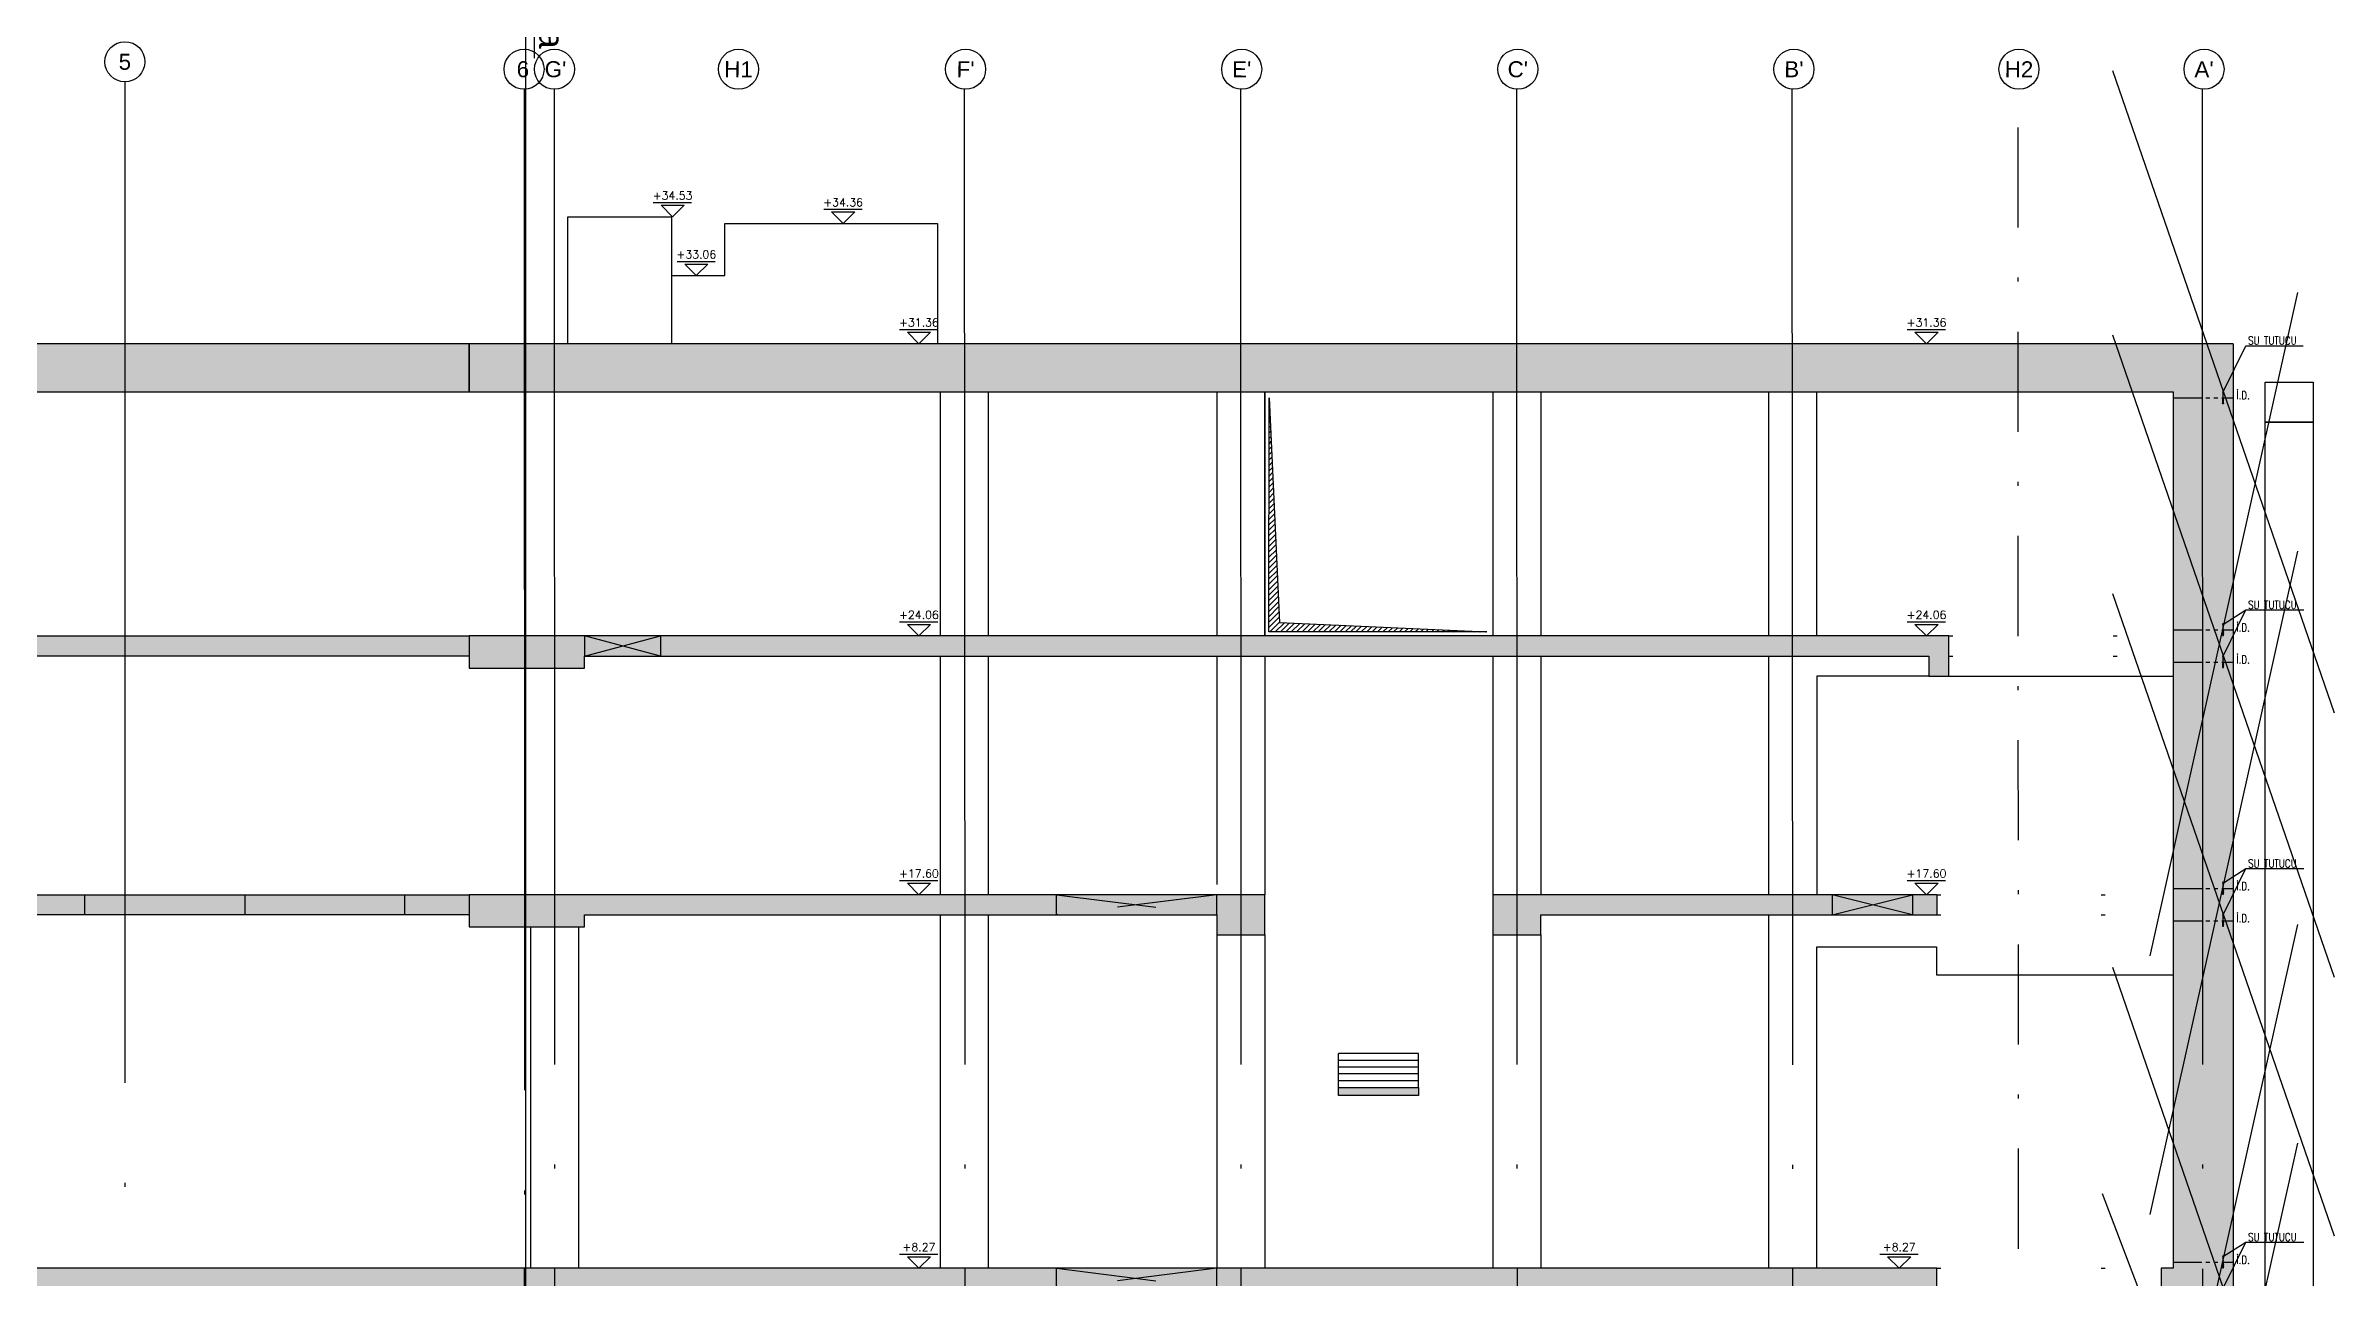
# Model space of a CAD drawing. Header units: millimetres. Extents: x 400382 to 401422, y 4543975 to 4544126.
# Drawn here: x 400634.9 to 400692.1, y 4544024 to 4544054.8 of the extents above; entities that cross this region are included whole.
import ezdxf
from ezdxf.enums import TextEntityAlignment as Align

# ---------------------------------------------------------------- set-up
doc = ezdxf.new("R2010")
doc.units = ezdxf.units.MM
for name, pattern in [('ACAD_ISO05W100', [33, 24, -3, 0, -3, 0, -3]), ('AKS', [3, 2.5, -0.25, 0, -0.25]), ('CIZGI', [0.4, 0.25, -0.15]), ('CONTINU', [0]), ('DASHDOT2', [0.5, 0.25, -0.125, 0, -0.125]), ('Dot', [4, 0, -4])]:
    doc.linetypes.add(name, pattern=pattern)
for name, color, linetype in [('aks prota', 2, 'AKS'), ('boşluk prota', 2, 'Continuous'), ('boşluk taraması prota', 252, 'Continuous'), ('caks prota', 4, 'Continuous'), ('görünüş prota', 4, 'Continuous'), ('iderzi_PROTA', 3, 'Continuous'), ('inşaat derzi prota', 11, 'Continuous'), ('kesik prota', 2, 'CIZGI'), ('kesit prota', 1, 'Continuous'), ('kesit tarama prota', 252, 'Continuous'), ('kot prota', 4, 'Continuous'), ('not yazısı prota', 6, 'Continuous'), ('not çizgisi prota', 4, 'Continuous'), ('PRT-AL-TUNEL_EKSENI', 14, 'DASHDOT2'), ('PRT-CST-rc_level', 6, 'Continuous'), ('PRT-CST-rc_levermark', 4, 'Continuous'), ('st_s_su tutucu', 2, 'Continuous'), ('st_s_ölçü', 4, 'Continuous'), ('taks prota', 7, 'Continuous'), ('tplan prota', 7, 'Continuous')]:
    doc.layers.add(name, color=color, linetype=linetype)
doc.layers.add('PRT-KD-kazik', color=172, linetype='Continuous', lineweight=25)
doc.styles.add('Arial', font='Arial.ttf')
doc.styles.add('OLCU', font='romanstw.shx')
doc.styles.add('TAKS', font='Arial Unicode.ttf')
doc.styles.add('TSIMPLEX', font='romanstw.shx')
doc.dimstyles.new('1-50', dxfattribs={"dimtxt": 10, "dimasz": 4, "dimexe": 4, "dimexo": 8, "dimgap": 4, "dimtad": 1, "dimdec": 1, "dimrnd": 0.05, "dimzin": 9, "dimdsep": 46, "dimtxsty": 'OLCU', "dimblk1": 'OBLIQUE', "dimblk2": 'OBLIQUE', "dimsah": 1, "dimcen": 2, "dimdle": 4, "dimclrd": 4, "dimclre": 4, "dimclrt": 3, "dimadec": 1, "dimazin": 0, "dimtfac": 1, "dimtdec": 1, "dimtix": 1, "dimtmove": 2, "dimatfit": 3, "dimldrblk": 'OBLIQUE', "dimfxl": 1, "dimtvp": 1, "dimtolj": 1, "dimtzin": 1, "dimarcsym": 0})

# ---------------------------------------------------------------- blocks, each defined once
blk = doc.blocks.new('KOTK5')
at = {"layer": 'PRT-CST-rc_levermark'}
blk.add_line((217, 160), (-213, 160), dxfattribs=at)
blk.add_lwpolyline([(130, 130), (-130, 130), (0, 0)], close=True, dxfattribs=at)
at = {"layer": 'PRT-CST-rc_level', "style": 'OLCU'}
blk.add_attdef('000.00', text='', height=90, dxfattribs=at).set_placement((0, 193), align=Align.CENTER)
blk = doc.blocks.new('_Oblique')
at = {"layer": 'st_s_ölçü', "lineweight": -2}
blk.add_line((-0.5, -0.5), (0.5, 0.5), dxfattribs=at)
blk = doc.blocks.new('D')
at = {"layer": 'st_s_su tutucu', "linetype": 'CONTINU', "ltscale": 0.2}
for p, q in [((-39988, 52508), (-39993, 52508)), ((-39993, 52508), (-39993, 52507)), ((-39993, 52507), (-39991, 52506)), ((-39991, 52506), (-39991, 52499)), ((-39990, 52506), (-39988, 52507)), ((-39990, 52499), (-39990, 52506)), ((-39988, 52507), (-39988, 52508)), ((-39993, 52449), (-39991, 52450)), ((-39993, 52448), (-39993, 52449)), ((-39988, 52448), (-39993, 52448)), ((-39991, 52499), (-39992, 52499)), ((-39992, 52499), (-39992, 52498)), ((-39992, 52498), (-39991, 52498)), ((-39991, 52489), (-39992, 52489)), ((-39992, 52489), (-39992, 52488)), ((-39992, 52488), (-39991, 52488)), ((-39991, 52479), (-39992, 52479)), ((-39992, 52479), (-39992, 52478)), ((-39992, 52478), (-39991, 52478)), ((-39992, 52468), (-39992, 52469)), ((-39992, 52469), (-39991, 52469)), ((-39991, 52468), (-39992, 52468)), ((-39992, 52458), (-39992, 52459)), ((-39992, 52459), (-39991, 52459)), ((-39991, 52458), (-39992, 52458)), ((-39991, 52498), (-39991, 52489)), ((-39991, 52488), (-39991, 52479)), ((-39991, 52469), (-39991, 52478)), ((-39991, 52459), (-39991, 52468)), ((-39991, 52450), (-39991, 52458)), ((-39989, 52499), (-39990, 52499)), ((-39990, 52489), (-39990, 52498)), ((-39990, 52498), (-39989, 52498)), ((-39989, 52489), (-39990, 52489)), ((-39990, 52479), (-39990, 52488)), ((-39990, 52488), (-39989, 52488)), ((-39989, 52479), (-39990, 52479)), ((-39990, 52478), (-39989, 52478)), ((-39990, 52478), (-39990, 52469)), ((-39990, 52469), (-39989, 52469)), ((-39989, 52468), (-39990, 52468)), ((-39990, 52468), (-39990, 52459)), ((-39990, 52459), (-39989, 52459)), ((-39989, 52458), (-39990, 52458)), ((-39990, 52458), (-39990, 52450)), ((-39990, 52450), (-39988, 52449)), ((-39989, 52498), (-39989, 52499)), ((-39989, 52488), (-39989, 52489)), ((-39989, 52478), (-39989, 52479)), ((-39989, 52469), (-39989, 52468)), ((-39989, 52459), (-39989, 52458)), ((-39988, 52449), (-39988, 52448))]:
    blk.add_line(p, q, dxfattribs=at)

msp = doc.modelspace()

# ---------------------------------------------------------------- hatches: boundary and pattern name
at = {"layer": 'boşluk taraması prota', "ltscale": 2}
h = msp.add_hatch(dxfattribs=at)
h.set_pattern_fill('ANSI31', color=256, scale=0.03, style=0)
h.set_pattern_definition([(45, (399963.19799, 4543628.82477), (-0.067351921, 0.067351921), [])])
h.paths.add_polyline_path([(400665.436, 4544045.96), (400665.688, 4544040.35), (400670.872, 4544040.113), (400665.422, 4544040.113)])
at = {"layer": 'kesit tarama prota'}
h = msp.add_hatch(color=256, dxfattribs=at)
h.dxf.hatch_style = 1
h.paths.add_polyline_path([(400645.437, 4544047.313), (400609.359, 4544047.313), (400609.359, 4544031.023), (400608.959, 4544031.023), (400608.959, 4544030.623), (400610.559, 4544030.623), (400610.559, 4544033.053), (400610.787, 4544033.053), (400610.787, 4544033.553), (400610.559, 4544033.553), (400610.559, 4544039.513), (400645.437, 4544039.513), (400645.437, 4544040.013), (400610.559, 4544040.013), (400610.559, 4544046.113), (400645.437, 4544046.113)])
h = msp.add_hatch(color=256, dxfattribs=at)
h.dxf.hatch_style = 1
h.paths.add_polyline_path([(400689.522, 4544047.313), (400645.437, 4544047.313), (400645.437, 4544046.113), (400688.022, 4544046.113), (400688.022, 4544024.223), (400687.722, 4544024.223), (400687.722, 4544018.763), (400670.072, 4544018.763), (400670.072, 4544018.163), (400678.521, 4544018.163), (400678.522, 4544017.563), (400679.122, 4544017.563), (400679.122, 4544018.163), (400681.522, 4544018.163), (400681.522, 4544016.863), (400682.122, 4544016.863), (400682.122, 4544018.163), (400687.722, 4544018.163), (400687.722, 4544010.713), (400685.831, 4544010.713), (400684.842, 4544010.163), (400683.501, 4544010.163), (400682.512, 4544010.713), (400681.872, 4544010.713), (400681.872, 4544012.343), (400682.622, 4544012.343), (400682.622, 4544012.643), (400680.922, 4544012.643), (400680.922, 4544012.343), (400681.622, 4544012.343), (400681.622, 4544010.713), (400670.597, 4544010.713), (400670.597, 4544008.713), (400681.994, 4544008.713), (400682.983, 4544008.163), (400685.36, 4544008.163), (400686.349, 4544008.163), (400689.522, 4544008.163)])
h = msp.add_hatch(color=256, dxfattribs=at)
h.dxf.hatch_style = 1
h.paths.add_polyline_path([(400682.422, 4544040.013), (400645.437, 4544040.013), (400645.437, 4544039.213), (400648.323, 4544039.213), (400648.323, 4544039.513), (400681.922, 4544039.513), (400681.922, 4544039.013), (400682.422, 4544039.013)])
h = msp.add_hatch(dxfattribs=at)
h.set_pattern_fill('DOTS', color=2, scale=0.05, angle=36)
h.set_pattern_definition([(36, (401100.48613, 4543702.77292), (-0.014547592, 0.087543451), [0, -0.079375])])
h.paths.add_polyline_path([(400635.837, 4544033.553), (400627.837, 4544033.553), (400627.837, 4544033.053), (400635.837, 4544033.053)])
h.paths.add_polyline_path([(400643.836, 4544033.553), (400639.837, 4544033.553), (400639.837, 4544033.053), (400643.836, 4544033.053)])
h = msp.add_hatch(color=256, dxfattribs=at)
h.dxf.hatch_style = 1
h.paths.add_polyline_path([(400635.837, 4544033.553), (400639.837, 4544033.553), (400639.837, 4544033.053), (400635.837, 4544033.053)])
h = msp.add_hatch(color=256, dxfattribs=at)
h.dxf.hatch_style = 1
h.paths.add_polyline_path([(400643.836, 4544033.553), (400645.437, 4544033.553), (400645.437, 4544033.053), (400643.836, 4544033.053)])
h = msp.add_hatch(color=256, dxfattribs=at)
h.dxf.hatch_style = 1
h.paths.add_polyline_path([(400665.322, 4544033.553), (400645.437, 4544033.553), (400645.437, 4544032.753), (400648.323, 4544032.753), (400648.323, 4544033.053), (400664.122, 4544033.053), (400664.122, 4544032.553), (400665.322, 4544032.553)])
h = msp.add_hatch(color=256, dxfattribs=at)
h.dxf.hatch_style = 1
h.paths.add_polyline_path([(400682.122, 4544033.553), (400671.022, 4544033.553), (400671.022, 4544032.553), (400672.222, 4544032.553), (400672.222, 4544033.053), (400682.122, 4544033.053)])
h = msp.add_hatch(color=256, dxfattribs=at)
h.dxf.hatch_style = 1
h.paths.add_polyline_path([(400669.169, 4544028.735), (400667.169, 4544028.735), (400667.169, 4544028.535), (400669.169, 4544028.535)], flags=17)
h = msp.add_hatch(color=256, dxfattribs=at)
h.dxf.hatch_style = 1
h.paths.add_polyline_path([(400646.822, 4544024.223), (400610.559, 4544024.223), (400610.559, 4544024.923), (400608.959, 4544024.923), (400608.959, 4544024.523), (400609.359, 4544024.523), (400609.359, 4544022.523), (400646.822, 4544022.523)])
h = msp.add_hatch(color=256, dxfattribs=at)
h.dxf.hatch_style = 1
h.paths.add_polyline_path([(400682.122, 4544024.223), (400646.822, 4544024.223), (400646.822, 4544008.163), (400652.836, 4544008.163), (400653.832, 4544008.713), (400665.797, 4544008.713), (400665.797, 4544010.713), (400654.722, 4544010.713), (400654.722, 4544012.343), (400655.423, 4544012.343), (400655.423, 4544012.643), (400653.722, 4544012.643), (400653.722, 4544012.343), (400654.472, 4544012.343), (400654.472, 4544010.713), (400653.832, 4544010.713), (400652.836, 4544010.16), (400651.507, 4544010.16), (400650.512, 4544010.713), (400648.622, 4544010.713), (400648.622, 4544018.163), (400666.272, 4544018.163), (400666.272, 4544018.763), (400648.622, 4544018.763), (400648.622, 4544023.223), (400658.422, 4544023.223), (400658.422, 4544023.723), (400682.122, 4544023.723)])

# ---------------------------------------------------------------- linework, layer by layer
at = {"layer": 'aks prota', "ltscale": 10}
for p, q in [((400636.837, 4544053.853), (400636.837, 4543999.212)), ((400646.812, 4544053.667), (400646.837, 4543999.212)), ((400647.597, 4543999.212), (400647.572, 4544053.667)), ((400657.847, 4543999.212), (400657.822, 4544053.667)), ((400664.747, 4543999.212), (400664.722, 4544053.667)), ((400671.647, 4543999.212), (400671.622, 4544053.667)), ((400678.531, 4543999.207), (400678.506, 4544053.662)), ((400688.781, 4543999.212), (400688.756, 4544053.667))]:
    msp.add_line(p, q, dxfattribs=at)
at = {"layer": 'boşluk prota', "ltscale": 0.05}
msp.add_lwpolyline([(400665.436, 4544045.96), (400665.688, 4544040.35), (400670.872, 4544040.113), (400665.422, 4544040.113)], close=True, dxfattribs=at)
at = {"layer": 'caks prota', "ltscale": 0.05}
for centre in [(400636.837, 4544054.353), (400646.812, 4544054.167), (400647.572, 4544054.167), (400652.172, 4544054.166), (400657.847, 4544054.166), (400664.747, 4544054.166), (400671.647, 4544054.166), (400678.547, 4544054.166), (400684.172, 4544054.166), (400688.797, 4544054.166)]:
    msp.add_circle(centre, 0.5, dxfattribs=at)
at = {"layer": 'görünüş prota'}
for p, q in [((400647.907, 4544047.313), (400647.907, 4544050.483)), ((400650.507, 4544047.313), (400650.507, 4544050.483)), ((400657.142, 4544050.313), (400657.142, 4544047.313)), ((400657.222, 4544040.013), (400657.222, 4544046.113)), ((400658.422, 4544040.013), (400658.422, 4544046.113)), ((400664.122, 4544046.113), (400664.122, 4544040.013)), ((400665.322, 4544046.113), (400665.322, 4544040.013)), ((400671.022, 4544046.113), (400671.022, 4544040.013)), ((400672.222, 4544046.113), (400672.222, 4544040.013)), ((400677.922, 4544040.013), (400677.922, 4544046.113)), ((400679.122, 4544040.013), (400679.122, 4544046.113)), ((400657.222, 4544033.553), (400657.222, 4544039.513)), ((400658.422, 4544033.553), (400658.422, 4544039.513)), ((400664.122, 4544039.513), (400664.122, 4544033.803)), ((400665.322, 4544039.513), (400665.322, 4544033.553)), ((400671.022, 4544039.513), (400671.022, 4544033.553)), ((400672.222, 4544039.513), (400672.222, 4544033.553)), ((400677.922, 4544033.553), (400677.922, 4544039.513)), ((400646.972, 4544032.753), (400646.972, 4544024.223)), ((400648.172, 4544032.753), (400648.172, 4544024.223)), ((400657.222, 4544024.223), (400657.222, 4544033.053)), ((400658.422, 4544024.223), (400658.422, 4544033.053)), ((400677.922, 4544024.223), (400677.922, 4544033.053)), ((400664.122, 4544032.553), (400664.122, 4544024.223)), ((400665.322, 4544032.553), (400665.322, 4544024.223)), ((400671.022, 4544032.553), (400671.022, 4544024.223)), ((400672.222, 4544032.553), (400672.222, 4544024.223)), ((400682.107, 4544032.253), (400682.107, 4544031.553))]:
    msp.add_line(p, q, dxfattribs=at)
at = {"layer": 'görünüş prota', "color": 4}
for p, q in [((400669.169, 4544029.585), (400667.169, 4544029.585)), ((400669.169, 4544029.415), (400667.169, 4544029.415)), ((400669.169, 4544029.245), (400667.169, 4544029.245)), ((400669.169, 4544029.075), (400667.169, 4544029.075)), ((400669.169, 4544028.905), (400667.169, 4544028.905))]:
    msp.add_line(p, q, dxfattribs=at)
at = {"layer": 'görünüş prota'}
for points in [[(400647.907, 4544050.483), (400650.507, 4544050.483)], [(400650.524, 4544049.013), (400651.826, 4544049.013), (400651.826, 4544050.313), (400657.142, 4544050.313)], [(400681.922, 4544039.013), (400679.122, 4544039.013), (400679.122, 4544033.553)], [(400682.422, 4544039.013), (400688.022, 4544039.013)], [(400627.837, 4544033.553), (400635.837, 4544033.553)], [(400639.837, 4544033.553), (400643.836, 4544033.553)], [(400635.837, 4544033.053), (400627.837, 4544033.053)], [(400643.836, 4544033.053), (400639.837, 4544033.053)], [(400679.122, 4544024.223), (400679.122, 4544032.253), (400682.107, 4544032.253)], [(400682.107, 4544031.553), (400688.022, 4544031.553)]]:
    msp.add_lwpolyline(points, dxfattribs=at)
msp.add_lwpolyline([(400665.322, 4544046.113), (400671.022, 4544046.113), (400671.022, 4544040.013), (400665.322, 4544040.013)], close=True, dxfattribs=at)
at = {"layer": 'görünüş prota', "color": 4, "linetype": 'Dot'}
for points in [[(400682.422, 4544040.013), (400688.022, 4544040.013)], [(400682.422, 4544039.513), (400688.022, 4544039.513)], [(400682.122, 4544033.553), (400688.022, 4544033.553)], [(400682.122, 4544033.053), (400688.022, 4544033.053)], [(400682.122, 4544024.223), (400687.722, 4544024.223)]]:
    msp.add_lwpolyline(points, dxfattribs=at)
at = {"layer": 'görünüş prota', "color": 4}
for points in [[(400667.169, 4544028.735), (400667.169, 4544029.585)], [(400669.169, 4544028.735), (400669.169, 4544029.585)]]:
    msp.add_lwpolyline(points, dxfattribs=at)
at = {"layer": 'iderzi_PROTA', "linetype": 'ACAD_ISO05W100', "ltscale": 2}
msp.add_line((400646.858, 4544008.213), (400646.858, 4544060.124), dxfattribs=at)
at = {"layer": 'inşaat derzi prota', "linetype": 'ACAD_ISO05W100', "ltscale": 0.03}
for points in [[(400688.022, 4544045.962), (400689.522, 4544045.962)], [(400688.022, 4544040.163), (400689.522, 4544040.163)], [(400688.022, 4544039.363), (400689.522, 4544039.363)], [(400688.022, 4544033.703), (400689.522, 4544033.703)], [(400688.022, 4544032.903), (400689.522, 4544032.903)], [(400688.022, 4544024.373), (400689.522, 4544024.373)]]:
    msp.add_lwpolyline(points, dxfattribs=at)
at = {"layer": 'kesik prota', "ltscale": 10}
for points in [[(400648.323, 4544040.013), (400648.323, 4544039.513), (400650.224, 4544040.013), (400650.224, 4544039.513), (400648.323, 4544040.013)], [(400664.122, 4544033.553), (400660.122, 4544033.053), (400660.122, 4544033.553), (400664.122, 4544033.053), (400664.122, 4544033.553)], [(400679.506, 4544033.553), (400679.506, 4544033.053), (400681.507, 4544033.553), (400681.507, 4544033.053), (400679.506, 4544033.553)], [(400664.122, 4544024.223), (400660.122, 4544023.723), (400660.122, 4544024.223), (400664.122, 4544023.723), (400664.122, 4544024.223)]]:
    msp.add_lwpolyline(points, dxfattribs=at)
at = {"layer": 'kesit prota', "color": 1}
for p, q in [((400689.522, 4544047.313), (400689.522, 4544008.163)), ((400682.122, 4544033.553), (400682.122, 4544033.053))]:
    msp.add_line(p, q, dxfattribs=at)
for points in [[(400610.559, 4544046.113), (400645.437, 4544046.113), (400645.437, 4544047.313), (400609.359, 4544047.313), (400609.359, 4544031.023)], [(400645.437, 4544047.313), (400645.437, 4544046.113)], [(400689.522, 4544047.313), (400645.437, 4544047.313)], [(400645.437, 4544046.113), (400688.022, 4544046.113), (400688.022, 4544024.223), (400687.722, 4544024.223), (400687.722, 4544018.763), (400670.072, 4544018.763), (400670.072, 4544018.163), (400678.511, 4544018.163)], [(400610.559, 4544040.013), (400645.437, 4544040.013), (400645.437, 4544039.513), (400610.559, 4544039.513)], [(400645.437, 4544040.013), (400645.437, 4544039.213), (400648.323, 4544039.213), (400648.323, 4544039.513), (400681.922, 4544039.513), (400681.922, 4544039.013), (400682.422, 4544039.013), (400682.422, 4544040.013), (400645.437, 4544040.013)], [(400635.837, 4544033.553), (400639.837, 4544033.553), (400639.837, 4544033.053), (400635.837, 4544033.053), (400635.837, 4544033.553)], [(400643.836, 4544033.553), (400645.437, 4544033.553), (400645.437, 4544033.053), (400643.836, 4544033.053), (400643.836, 4544033.553)], [(400610.559, 4544024.223), (400610.559, 4544024.923), (400608.959, 4544024.923), (400608.959, 4544024.523), (400609.359, 4544024.523), (400609.359, 4544022.523), (400646.822, 4544022.523), (400646.822, 4544024.223), (400610.559, 4544024.223)], [(400654.472, 4544010.713), (400653.832, 4544010.713), (400652.836, 4544010.16), (400651.507, 4544010.16), (400650.512, 4544010.713), (400648.622, 4544010.713), (400648.622, 4544018.163), (400666.272, 4544018.163), (400666.272, 4544018.763), (400648.622, 4544018.763), (400648.622, 4544023.223), (400658.422, 4544023.223), (400658.422, 4544023.723), (400682.122, 4544023.723), (400682.122, 4544024.223), (400646.822, 4544024.223), (400646.822, 4544008.163), (400652.836, 4544008.163), (400653.832, 4544008.713)]]:
    msp.add_lwpolyline(points, dxfattribs=at)
for points in [[(400665.322, 4544032.553), (400665.322, 4544033.553), (400645.437, 4544033.553), (400645.437, 4544032.753), (400648.323, 4544032.753), (400648.323, 4544033.053), (400664.122, 4544033.053), (400664.122, 4544032.553)], [(400667.169, 4544028.735), (400669.169, 4544028.735), (400669.169, 4544028.535), (400667.169, 4544028.535)]]:
    msp.add_lwpolyline(points, close=True, dxfattribs=at)
at = {"layer": 'kesit prota'}
msp.add_lwpolyline([(400682.122, 4544033.553), (400671.022, 4544033.553), (400671.022, 4544032.553), (400672.222, 4544032.553), (400672.222, 4544033.053), (400682.122, 4544033.053)], dxfattribs=at)
at = {"layer": 'PRT-AL-TUNEL_EKSENI', "ltscale": 10}
msp.add_line((400684.172, 4543999.212), (400684.148, 4544053.667), dxfattribs=at)
at = {"layer": 'PRT-KD-kazik', "color": 3}
for points in [[(400690.322, 4544046.353), (400691.522, 4544046.353), (400691.522, 4544045.353), (400690.322, 4544045.353)], [(400690.322, 4544045.353), (400691.522, 4544045.353), (400691.522, 4544001.053), (400690.322, 4544001.053)]]:
    msp.add_lwpolyline(points, close=True, dxfattribs=at)

# ---------------------------------------------------------------- block references
at = {"layer": 'kot prota', "linetype": 'CONTINU', "ltscale": 0.1}
ref = msp.add_blockref('KOTK5', (400650.524, 4544050.483), dxfattribs=dict(at, xscale=-0.002222222222222221, yscale=0.002222222222222222, zscale=0.002222222222222222, rotation=359.9999999998683))
ref.add_attrib('000.00', '+34.53', dxfattribs={"layer": 'PRT-CST-rc_level', "height": 0.2, "style": 'OLCU'}).set_placement((400650.524, 4544050.912), align=Align.CENTER)
ref = msp.add_blockref('KOTK5', (400654.786, 4544050.313), dxfattribs=dict(at, xscale=-0.002222222222222221, yscale=0.002222222222222222, zscale=0.002222222222222222, rotation=359.9999999998683))
ref.add_attrib('000.00', '+34.36', dxfattribs={"layer": 'PRT-CST-rc_level', "height": 0.2, "style": 'OLCU'}).set_placement((400654.786, 4544050.742), align=Align.CENTER)
ref = msp.add_blockref('KOTK5', (400651.117, 4544049.013), dxfattribs=dict(at, xscale=-0.002222222222222221, yscale=0.002222222222222222, zscale=0.002222222222222222, rotation=359.9999999998683))
ref.add_attrib('000.00', '+33.06', dxfattribs={"layer": 'PRT-CST-rc_level', "height": 0.2, "style": 'OLCU'}).set_placement((400651.117, 4544049.442), align=Align.CENTER)
ref = msp.add_blockref('KOTK5', (400656.68, 4544047.313), dxfattribs=dict(at, xscale=-0.002222222222222221, yscale=0.002222222222222222, zscale=0.002222222222222222, rotation=359.9999999998683))
ref.add_attrib('000.00', '+31.36', dxfattribs={"layer": 'PRT-CST-rc_level', "height": 0.2, "style": 'OLCU'}).set_placement((400656.68, 4544047.742), align=Align.CENTER)
ref = msp.add_blockref('KOTK5', (400681.861, 4544047.313), dxfattribs=dict(at, xscale=-0.002222222222222221, yscale=0.002222222222222222, zscale=0.002222222222222222, rotation=359.9999999998683))
ref.add_attrib('000.00', '+31.36', dxfattribs={"layer": 'PRT-CST-rc_level', "height": 0.2, "style": 'OLCU'}).set_placement((400681.861, 4544047.742), align=Align.CENTER)
ref = msp.add_blockref('KOTK5', (400656.68, 4544040.013), dxfattribs=dict(at, xscale=-0.002222222222222221, yscale=0.002222222222222222, zscale=0.002222222222222222, rotation=359.9999999998683))
ref.add_attrib('000.00', '+24.06', dxfattribs={"layer": 'PRT-CST-rc_level', "height": 0.2, "style": 'OLCU'}).set_placement((400656.68, 4544040.442), align=Align.CENTER)
ref = msp.add_blockref('KOTK5', (400681.861, 4544040.013), dxfattribs=dict(at, xscale=-0.002222222222222221, yscale=0.002222222222222222, zscale=0.002222222222222222, rotation=359.9999999998683))
ref.add_attrib('000.00', '+24.06', dxfattribs={"layer": 'PRT-CST-rc_level', "height": 0.2, "style": 'OLCU'}).set_placement((400681.861, 4544040.442), align=Align.CENTER)
ref = msp.add_blockref('KOTK5', (400656.68, 4544033.553), dxfattribs=dict(at, xscale=-0.002222222222222221, yscale=0.002222222222222222, zscale=0.002222222222222222, rotation=359.9999999998683))
ref.add_attrib('000.00', '+17.60', dxfattribs={"layer": 'PRT-CST-rc_level', "height": 0.2, "style": 'OLCU'}).set_placement((400656.68, 4544033.982), align=Align.CENTER)
ref = msp.add_blockref('KOTK5', (400681.861, 4544033.553), dxfattribs=dict(at, xscale=-0.002222222222222221, yscale=0.002222222222222222, zscale=0.002222222222222222, rotation=359.9999999998683))
ref.add_attrib('000.00', '+17.60', dxfattribs={"layer": 'PRT-CST-rc_level', "height": 0.2, "style": 'OLCU'}).set_placement((400681.861, 4544033.982), align=Align.CENTER)
ref = msp.add_blockref('KOTK5', (400656.68, 4544024.223), dxfattribs=dict(at, xscale=-0.002222222222222221, yscale=0.002222222222222222, zscale=0.002222222222222222, rotation=359.9999999998683))
ref.add_attrib('000.00', '+8.27', dxfattribs={"layer": 'PRT-CST-rc_level', "height": 0.2, "style": 'OLCU'}).set_placement((400656.68, 4544024.652), align=Align.CENTER)
ref = msp.add_blockref('KOTK5', (400681.178, 4544024.223), dxfattribs=dict(at, xscale=-0.002222222222222221, yscale=0.002222222222222222, zscale=0.002222222222222222, rotation=359.9999999998683))
ref.add_attrib('000.00', '+8.27', dxfattribs={"layer": 'PRT-CST-rc_level', "height": 0.2, "style": 'OLCU'}).set_placement((400681.178, 4544024.652), align=Align.CENTER)
at = {"layer": 'st_s_ölçü', "xscale": -0.004999999999999998, "yscale": 0.004999999999999999, "zscale": 0.004999999999999998, "rotation": 180}
for p in [(400889.224, 4544308.353), (400889.224, 4544302.554), (400889.224, 4544301.754), (400889.224, 4544296.094), (400889.224, 4544295.294), (400889.224, 4544286.764)]:
    msp.add_blockref('D', p, dxfattribs=at)

# ---------------------------------------------------------------- texts
at = {"layer": 'not yazısı prota', "ltscale": 0.05, "style": 'TSIMPLEX', "width": 0.8}
for s, p in [('SU TUTUCU', (400689.898, 4544047.29)), ('İ.D.', (400689.605, 4544045.924)), ('SU TUTUCU', (400689.898, 4544040.69)), ('İ.D.', (400689.605, 4544040.124)), ('İ.D.', (400689.605, 4544039.324)), ('SU TUTUCU', (400689.898, 4544034.231)), ('İ.D.', (400689.605, 4544033.665)), ('İ.D.', (400689.605, 4544032.865)), ('SU TUTUCU', (400689.898, 4544024.901)), ('İ.D.', (400689.605, 4544024.335))]:
    msp.add_text(s, height=0.2, dxfattribs=at).set_placement(p)
at = {"layer": 'taks prota', "style": 'TAKS'}
for s, p in [('5', (400636.837, 4544054.353)), ('6', (400646.784, 4544054.167))]:
    msp.add_text(s, height=0.4, dxfattribs=at).set_placement(p, align=Align.MIDDLE_CENTER)
for s, p in [("G'", (400647.598, 4544054.167)), ('H1', (400652.172, 4544054.166)), ("F'", (400657.847, 4544054.166)), ("E'", (400664.747, 4544054.166)), ("C'", (400671.647, 4544054.166)), ("B'", (400678.547, 4544054.166)), ('H2', (400684.172, 4544054.166)), ("A'", (400688.797, 4544054.166))]:
    msp.add_text(s, height=0.4, rotation=359.5052, dxfattribs=at).set_placement(p, align=Align.MIDDLE_CENTER)
at = {"layer": 'tplan prota', "style": 'Arial'}
msp.add_text('%%Ukesit kırılma ', height=0.625, rotation=269.8741, dxfattribs=at).set_placement((400647.519, 4544056.888), align=Align.MIDDLE)

# ---------------------------------------------------------------- leaders
at = {"layer": 'not çizgisi prota'}
for points in [[(400689.278, 4544046.112), (400689.837, 4544047.262), (400691.275, 4544047.262)], [(400689.278, 4544039.513), (400689.837, 4544040.663), (400691.275, 4544040.663)], [(400689.285, 4544040.312), (400689.837, 4544040.663), (400691.287, 4544040.663)], [(400702.625, 4544040.312), (400702.073, 4544040.663), (400700.623, 4544040.663)], [(400689.278, 4544033.053), (400689.837, 4544034.203), (400691.275, 4544034.203)], [(400689.285, 4544033.852), (400689.837, 4544034.203), (400691.287, 4544034.203)], [(400702.625, 4544033.852), (400702.073, 4544034.203), (400700.623, 4544034.203)], [(400689.278, 4544023.723), (400689.837, 4544024.873), (400691.275, 4544024.873)], [(400689.285, 4544024.522), (400689.837, 4544024.873), (400691.287, 4544024.873)], [(400647.067, 4544018.163), (400646.508, 4544019.413), (400645.058, 4544019.413)], [(400689.278, 4544018.163), (400689.837, 4544019.413), (400691.287, 4544019.413)], [(400647.06, 4544019.062), (400646.508, 4544019.413), (400645.058, 4544019.413)], [(400689.285, 4544019.062), (400689.837, 4544019.413), (400691.287, 4544019.413)]]:
    msp.add_leader(points, dimstyle='1-50', override={"dimasz": 12, "dimgap": 4, "dimtad": 0}, dxfattribs=at)

doc.saveas('drawing.dxf')
